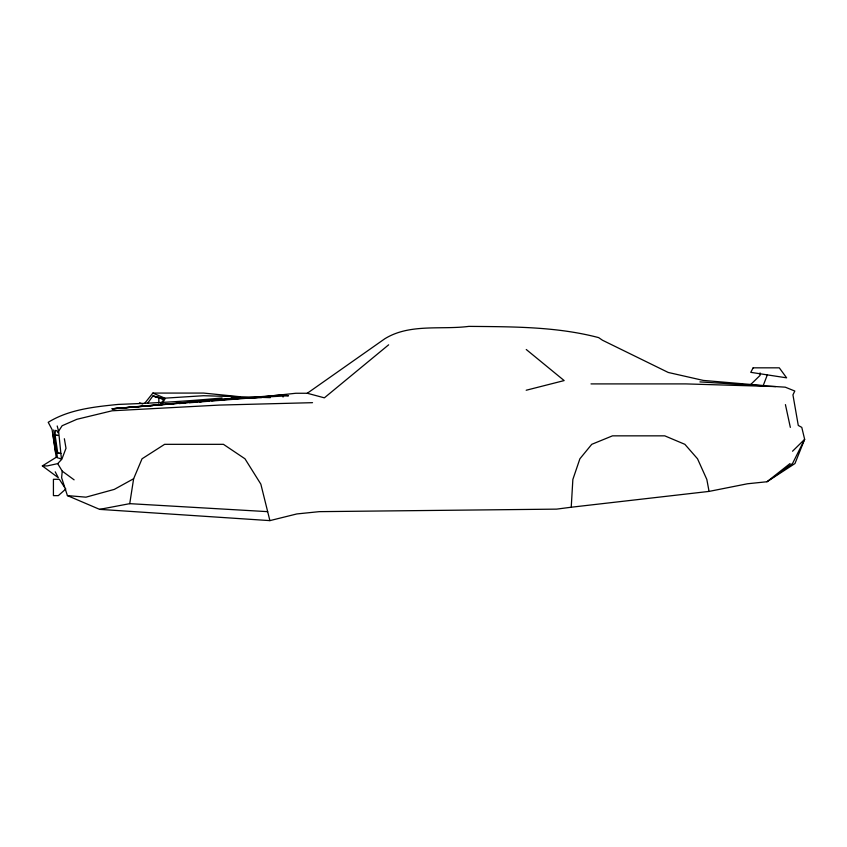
<?xml version="1.0" encoding="UTF-8"?>
<svg xmlns="http://www.w3.org/2000/svg" width="847" height="847" viewBox="0 0 847 847"><rect width="100%" height="100%" fill="white"/><g stroke="black" fill="none" stroke-linecap="round" stroke-linejoin="round"><path stroke-width="1.27" d="M55.235 471.832L58.327 477.74L42.35 465.914L47.252 465.914L57.691 463.627L62.244 471.144L61.619 477.74L67.411 495.611L99.618 509.365L269.897 520.619L296.852 513.938L319.277 511.652L556.595 509.132L571.227 507.226L572.858 479.455L579.888 458.788L591.746 444.326L612.487 435.845L664.768 435.845L684.874 444.326L697.526 458.788L706.832 479.455L709.066 491.408L747.446 483.775L766.969 481.752L794.962 463.542L804.65 439.328L801.781 427.386L798.276 425.438L792.94 394.861L794.804 391.039L785.264 387.174L699.929 381.902M99.618 509.365L129.739 503.658L133.635 478.724L142.042 458.788L164.625 444.326L223.439 444.326L244.974 458.788L260.844 484.145L269.897 520.619M767.318 374.903L763.242 385.523L703.296 380.419L668.241 372.458L602.503 340.24L598.628 337.604C556.257 326.476 512.329 326.794 468.857 326.381C441.149 329.97 409.704 323.332 384.803 338.768L307.281 393.262L295.836 393.262L256.366 397.539L211.761 401.023M162.783 403.373L164.826 398.164L203.513 395.718L270.341 397.645M58.348 458.015L61.45 459.085L58.612 431.208L62.127 425.734L76.865 419.307L112.079 410.795L219.415 405.078L312.522 402.674M160.422 404.411L163.884 399.498L164.826 399.498M147.558 403.363L152.862 395.994L158.844 397.084L158.844 403.193M144.646 403.384L152.862 393.072L203.513 393.072L240.029 396.724L231.199 397.539M57.691 463.627L61.842 459.222L66.002 448.275L64.361 438.735M792.548 451.218L804.65 439.328L792.517 463.542L766.969 481.752L790.06 463.542M750.76 384.464L760.066 375.422L760.066 372.892M65.844 488.952L58.327 495.633L53.425 495.633L53.425 479.296L59.343 479.296L64.658 487.459M388.646 344.814L324.369 397.836L307.281 393.262M42.35 465.914L56.22 457.295L57.289 457.655M133.635 478.724L114.313 489.386L85.96 497.168L67.411 495.611M526.188 390.245L564.155 380.578L526.252 349.504M222.052 397.963C187.441 401.277 152.799 403.119 118.262 404.411C94.419 406.825 69.02 409.419 48.215 422.304L52.08 429.577L56.22 457.295M571.227 507.226L709.066 491.408M237.245 398.503L288.531 395.771L283.046 394.84L112.079 408.794L133.064 407.153M135.689 406.952L142.243 406.444M146.182 406.137L152.735 405.618M156.674 405.311L161.925 404.908M168.479 404.4L173.73 403.987M178.971 403.574L185.535 403.066M189.463 402.759L197.34 402.145M199.956 401.944L209.145 401.224M179.395 403.172L182.01 402.981M199.024 401.743L201.65 401.552M234.661 398.588L112.079 408.794L224.296 398.958L261.543 397.656M591.005 383.903L685.763 383.903L775.714 386.581M160.041 404.411L162.624 404.411M57.48 435.252L55.119 435.252L55.341 430.392L56.971 430.805L57.935 432.69M58.305 435.464L55.119 435.252L57.765 453.209L60.402 453.209M129.739 503.658L267.673 511.652M55.129 434.67L53.001 434.532L55.637 452.489M57.765 453.209L60.92 453.452M163.63 399.149L152.862 395.994L163.884 399.498M139.511 402.78L142.741 403.998M160.041 397.561L163.63 399.022M152.862 393.072L164.826 398.164M62.244 471.144L74.102 479.836M57.194 425.977L58.612 431.208M785.423 404.612L790.336 427.386M57.416 457.698L53.71 429.99M283.046 394.84L283.046 397.063M753.152 367.831L750.76 372.341L786.609 377.836L779.293 367.831L753.152 367.831"/></g></svg>
